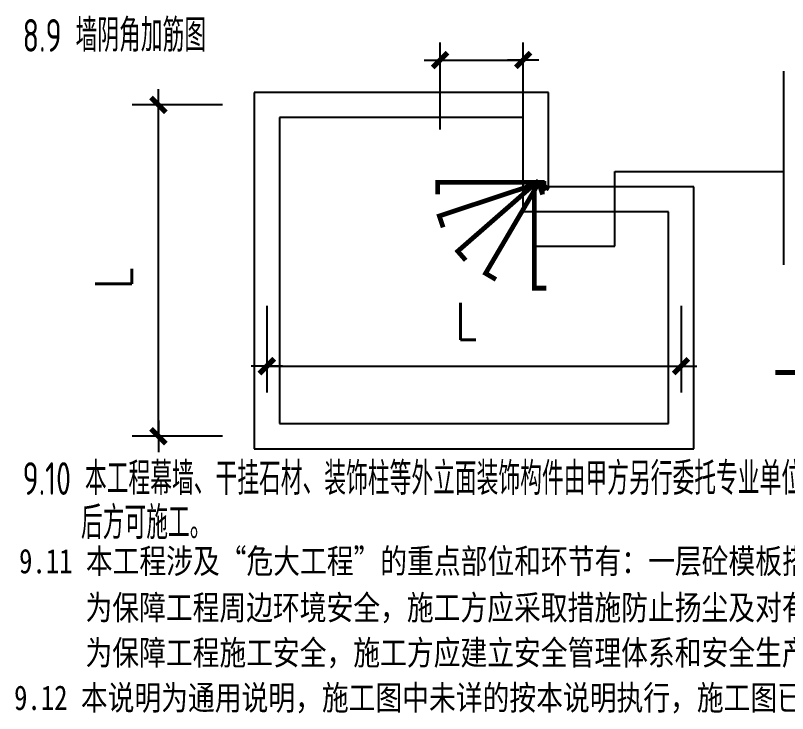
# Model space of a CAD drawing. Extents: x -2331248 to -1198620, y -977263 to -545844.
# Drawn here: x -2209203 to -2199765, y -757330 to -748800 of the extents above; entities that cross this region are included whole.
import ezdxf

# ---------------------------------------------------------------- set-up
doc = ezdxf.new("R2010")
doc.units = 0
doc.header["$LTSCALE"] = 1000
doc.header["$MEASUREMENT"] = 0
doc.layers.get('0').update_dxf_attribs({"linetype": 'CONTINUOUS'})
for name, color, linetype in [('结-说明', 7, 'CONTINUOUS'), ('说明图1', 2, 'CONTINUOUS'), ('说明图2', 6, 'CONTINUOUS'), ('说明图3', 1, 'CONTINUOUS')]:
    doc.layers.add(name, color=color, linetype=linetype)
doc.styles.add('ROMANS', font='romans', dxfattribs={"width": 0.8, "height": 2.5})
doc.styles.add('SM1', font='tssdeng.shx', dxfattribs={"width": 0.7, "bigfont": 'tssdchn.shx'})
doc.styles.add('SM3', font='SIMHEI.TTF', dxfattribs={"width": 0.8})

# ---------------------------------------------------------------- blocks, each defined once
blk = doc.blocks.new('_DIMX')
blk.add_line((-150, 0), (150, 0))
at = {"const_width": 50}
blk.add_lwpolyline([(-70, -70), (70, 70)], dxfattribs=at)

msp = doc.modelspace()

# ---------------------------------------------------------------- linework, layer by layer
at = {"layer": '说明图1'}
for p, q in [((-2202687.6, -749739.7), (-2206284.2, -749739.7)), ((-2206284.2, -749739.7), (-2206284.2, -754095.7)), ((-2202687.6, -750892.4), (-2202687.6, -749739.7)), ((-2202996.5, -750048.6), (-2205975.3, -750048.6)), ((-2205975.3, -750048.6), (-2205975.3, -753786.8)), ((-2202996.5, -751201.3), (-2202996.5, -750048.6)), ((-2200912.1, -750892.4), (-2202687.6, -750892.4)), ((-2200912.1, -754095.7), (-2200912.1, -750892.4)), ((-2201221, -751201.3), (-2202996.5, -751201.3)), ((-2201221, -753786.8), (-2201221, -751201.3)), ((-2205975.3, -753786.8), (-2201221, -753786.8)), ((-2206284.2, -754095.7), (-2200912.1, -754095.7))]:
    msp.add_line(p, q, dxfattribs=at)
at = {"layer": '说明图2'}
for p, q in [((-2204012, -750194.8), (-2204012, -749131.8)), ((-2202996.5, -750194.8), (-2202996.5, -749131.8)), ((-2204013.3, -749345.1), (-2204014.6, -749345.1)), ((-2204012, -749345.1), (-2202996.5, -749345.1)), ((-2199808.4, -751848.1), (-2199808.4, -749479.9)), ((-2206670.3, -749894.2), (-2207777.3, -749894.2)), ((-2207455.5, -753939.9), (-2207455.5, -749895.5)), ((-2201874.2, -750707.5), (-2199808.4, -750707.5)), ((-2201874.2, -751620.8), (-2201874.2, -750707.5)), ((-2202861.2, -751620.8), (-2201874.2, -751620.8)), ((-2206129.7, -752349.3), (-2206129.7, -753406.9)), ((-2201066.6, -752349.3), (-2201066.6, -753406.9)), ((-2206128.4, -753085.2), (-2201067.8, -753085.2)), ((-2206670.3, -753941.2), (-2207777.3, -753941.2))]:
    msp.add_line(p, q, dxfattribs=at)
at = {"layer": '说明图2', "const_width": 57.9}
msp.add_lwpolyline([(-2199916.2, -753162.5), (-2195478.6, -753162.5)], dxfattribs=at)
at = {"layer": '说明图3', "color": 1, "const_width": 57.9}
for points in [[(-2204042.8, -750985.6), (-2204042.8, -750838.4), (-2202761.6, -750838.4), (-2202761.6, -750985.6)], [(-2203975.5, -751389.9), (-2204021.6, -751250.2), (-2202805.1, -750848.2), (-2202758.9, -750988)], [(-2203699.2, -751791.8), (-2203796, -751680.9), (-2202830.8, -750838.2), (-2202734, -750949.1)], [(-2203329.2, -752026.2), (-2203456.1, -751951.6), (-2202806.6, -750847.2), (-2202679.7, -750921.8)], [(-2202713.9, -752132.7), (-2202861.2, -752132.7), (-2202861.2, -750851.5), (-2202713.9, -750851.5)]]:
    msp.add_lwpolyline(points, dxfattribs=at)

# ---------------------------------------------------------------- block references
at = {"layer": '说明图2', "xscale": 1.287113559897989, "yscale": 1.287113559432328, "zscale": 1.287113559840832}
for p in [(-2204012, -749345.1), (-2201066.6, -753085.2)]:
    msp.add_blockref('_DIMX', p, dxfattribs=at)
at = {"layer": '说明图2', "yscale": 1.287113559432328, "zscale": 1.287113559840832}
for p, xscale, rotation in [((-2202996.5, -749345.1), 1.287113559897989, 180), ((-2207455.5, -749894.2), 1.287113559432328, 90), ((-2206129.7, -753085.2), 1.287113559897989, 180), ((-2207455.5, -753941.2), 1.287113559432328, 270)]:
    msp.add_blockref('_DIMX', p, dxfattribs=dict(at, xscale=xscale, rotation=rotation))

# ---------------------------------------------------------------- texts
at = {"layer": '结-说明', "color": 7}
for s, height, style, width, p in [('8.9 墙阴角加筋图', 400, 'SM1', 0.7, (-2209115.1, -749243.9)), ('9.10 本工程幕墙、干挂石材、装饰柱等外立面装饰构件由甲方另行委托专业单位设计，装饰构件自重荷载及与主体结构连接位置等应通过本院审核', 400, 'SM1', 0.7, (-2209115.1, -754658.1)), ('后方可施工。', 400, 'SM1', 0.7, (-2208401.7, -755198.1)), ('9.11 本工程涉及“危大工程”的重点部位和环节有：一层砼模板搭设高度6.0m；部分屋面钢梁的安装。', 300, 'SM3', 0.8, (-2209158.3, -755616.7)), ('为保障工程周边环境安全，施工方应采取措施防止扬尘及对有毒水、气、物处理，对施工场地噪声、光污染的检测处置。', 300, 'SM3', 0.8, (-2208346.3, -756184.7)), ('为保障工程施工安全，施工方应建立安全管理体系和安全生产责任制。安全员应持证上岗，保证安全目标的实现。', 300, 'SM3', 0.8, (-2208346.3, -756735.7)), ('9.12 本说明为通用说明，施工图中未详的按本说明执行，施工图已有说明或详图的以施工图中所注为准。', 300, 'SM3', 0.8, (-2209219.3, -757285.7))]:
    msp.add_text(s, height=height, dxfattribs=dict(at, style=style, width=width)).set_placement(p)
at = {"layer": '说明图2', "insert": (-2207778.3, -752141.7), "char_height": 450.49, "attachment_point": 7, "rotation": 90, "style": 'ROMANS'}
msp.add_mtext('\\A1;L', dxfattribs=at)
at = {"layer": '说明图2', "insert": (-2203823.8, -752763.4), "char_height": 450.49, "width": 0.772, "attachment_point": 7, "style": 'ROMANS'}
msp.add_mtext('\\A1;L', dxfattribs=at)

doc.saveas('drawing.dxf')
